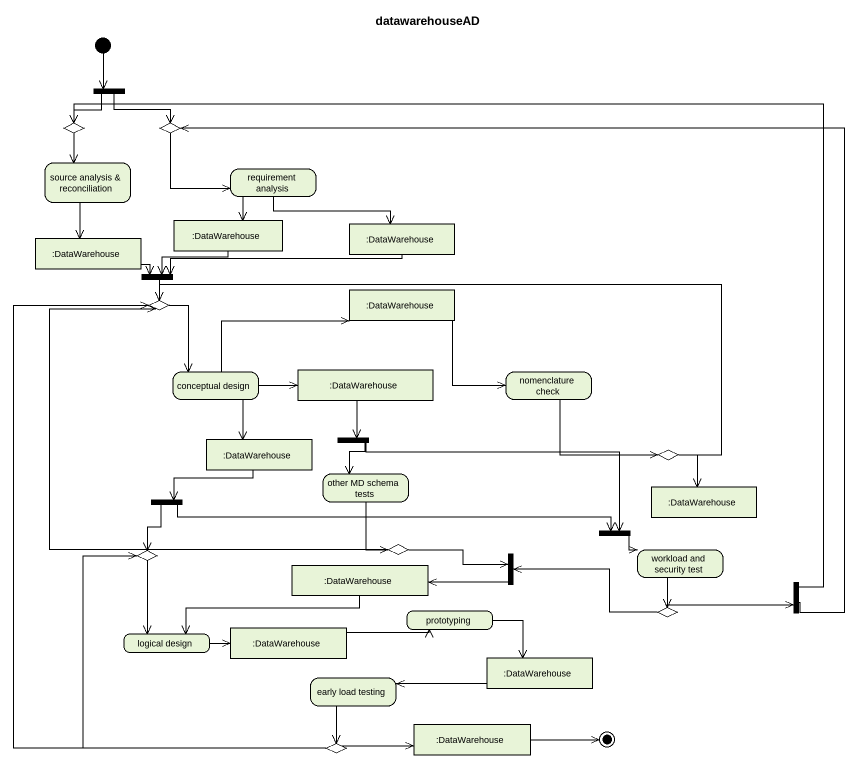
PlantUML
@startuml
title datawarehouseAD
hide empty description
state fork1 <<fork>>
state choice1 <<choice>>
state choice2 <<choice>>
state "source analysis & reconciliation" as source_analysis
state "requirement analysis" as requirement_analysis
state ":DataWarehouse" as DataWarehouse <<object>>
state ":DataWarehouse" as DataWarehouse_2 <<object>>
state ":DataWarehouse" as DataWarehouse_3 <<object>>
state fork2 <<join>>
state choice3 <<choice>>
state ":DataWarehouse" as DataWarehouse_4 <<object>>
state "conceptual design" as conceptual_design
state ":DataWarehouse" as DataWarehouse_5 <<object>>
state "nomenclature check" as nomenclature_check
state ":DataWarehouse" as DataWarehouse_6 <<object>>
state fork3 <<fork>>
state choice4 <<choice>>
state fork4 <<fork>>
state "other MD schema tests" as other_MD_schema_tests
state ":DataWarehouse" as DataWarehouse_7 <<object>>
state fork5 <<join>>
state choice5 <<choice>>
state ":DataWarehouse" as DataWarehouse_8 <<object>>
state choice6 <<choice>>
state fork6 <<join>>
state "workload and security test" as workload_and_security_test
state fork7 <<fork>>
state prototyping
state choice7 <<choice>>
state "logical design" as logical_design
state ":DataWarehouse" as DataWarehouse_9 <<object>>
state ":DataWarehouse" as DataWarehouse_10 <<object>>
state "early load testing" as early_load_testing
state ":DataWarehouse" as DataWarehouse_11 <<object>>
state choice8 <<choice>>
[*] --> fork1
fork1 --> choice1
fork1 --> choice2
choice1 --> source_analysis
choice2 -right-> requirement_analysis
source_analysis --> DataWarehouse_3
requirement_analysis --> DataWarehouse
requirement_analysis -right-> DataWarehouse_2
DataWarehouse -left-> fork2
DataWarehouse_2 -left-> fork2
DataWarehouse_3 -right-> fork2
fork2 --> choice3
choice3 --> conceptual_design
DataWarehouse_4 -right-> nomenclature_check
conceptual_design -right-> DataWarehouse_4
conceptual_design -right-> DataWarehouse_5
conceptual_design --> DataWarehouse_6
DataWarehouse_5 --> fork3
nomenclature_check -right-> choice4
DataWarehouse_6 -left-> fork4
fork3 --> other_MD_schema_tests
fork3 -right-> fork5
choice4 -left-> choice3
choice4 --> DataWarehouse_7
fork4 -right-> fork5
fork4 --> choice5
other_MD_schema_tests --> choice6
fork5 -right-> workload_and_security_test
choice5 --> logical_design
DataWarehouse_8 -left-> logical_design
choice6 -up-> choice3
choice6 -right-> fork6
fork6 -left-> DataWarehouse_8
workload_and_security_test --> choice7
fork7 -up-> choice1
fork7 -up-> choice2
prototyping -right-> DataWarehouse_10
choice7 -left-> fork6
choice7 -right-> fork7
logical_design -right-> DataWarehouse_9
DataWarehouse_9 -right-> prototyping
DataWarehouse_10 -left-> early_load_testing
early_load_testing --> choice8
choice8 -up-> choice3
choice8 -up-> choice5
choice8 -right-> DataWarehouse_11
DataWarehouse_11 -right-> [*]
@enduml
